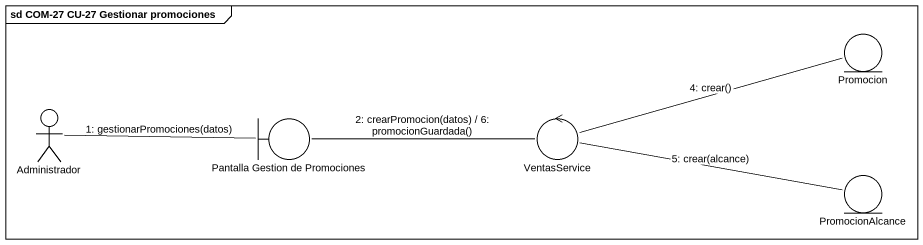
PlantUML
@startuml
mainframe sd COM-27 CU-27 Gestionar promociones
entity Promocion
actor Administrador
boundary "Pantalla Gestion de Promociones" as Pantalla_Gestion_de
control VentasService
entity PromocionAlcance
Administrador -right- Pantalla_Gestion_de : 1: gestionarPromociones(datos)
Pantalla_Gestion_de -right- VentasService : 2: crearPromocion(datos) / 6: promocionGuardada()
VentasService -right- Promocion : 4: crear()
VentasService -right- PromocionAlcance : 5: crear(alcance)
@enduml
